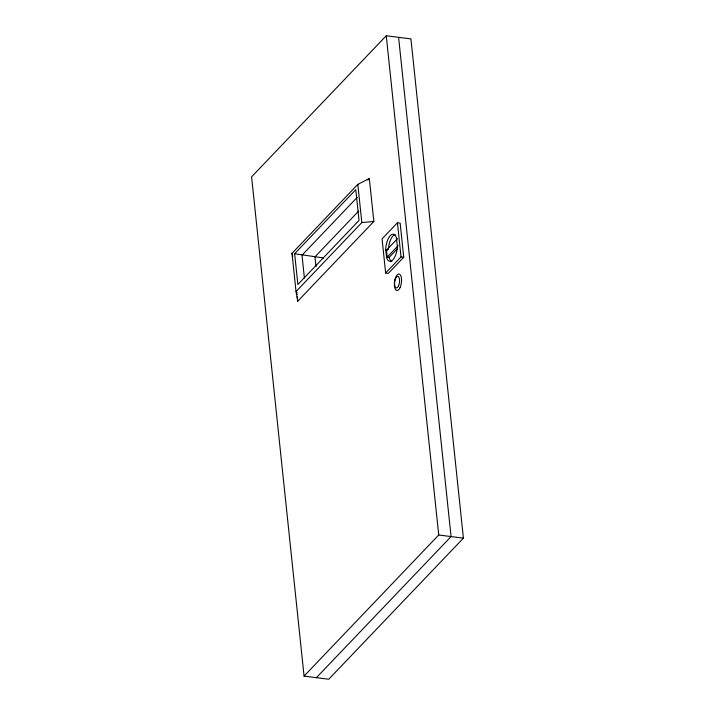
<?xml version="1.0" encoding="UTF-8"?>
<svg xmlns="http://www.w3.org/2000/svg" width="715" height="715" viewBox="0 0 715 715"><rect width="100%" height="100%" fill="white"/><g stroke="black" fill="none" stroke-linecap="round" stroke-linejoin="round"><path stroke-width="1.07" d="M385.689 250.107L385.698 249.07A13.683 5.711 -82.7 0 1 390.122 235.771A13.683 5.711 -82.7 0 1 396.307 237.282L397.406 246.469A13.683 5.711 -82.7 0 1 392.982 259.777A13.683 5.711 -82.7 0 1 386.788 258.258L385.707 250.089L387.494 250.339M386.252 35.75L251.6 176.855L304.072 676.095L328.748 679.25L463.4 538.145L410.928 38.905L386.252 35.75L438.724 534.99L304.072 676.095M292.006 253.342L357.813 184.381L369.333 178.5L373.847 221.453L297.744 301.203L296.028 291.55L292.006 253.342L292.739 256.283M294.634 253.727L355.784 189.645L359.019 220.426L297.869 284.499L294.634 253.727L323.573 257.972M367.796 180.109L369.333 178.5M357.321 197.251L302.007 255.219L304.393 277.992M358.733 210.988L314.94 256.873L315.967 266.632M296.028 291.55L361.835 222.588L373.847 221.453M397.442 222.767L382.069 238.873L385.653 273.005L388.361 273.353L403.734 257.248L400.15 223.116L397.442 222.767L401.026 256.899L385.653 273.005M386.431 257.025L389.139 257.373L397.191 248.936M316.405 677.677L451.067 536.572L398.595 37.323M396.682 238.578L397.433 238.676L386.457 250.179L387.19 257.123L398.166 245.611L397.415 245.522M401.026 256.899L403.734 257.248M438.724 534.99L463.4 538.145M389.139 257.373L389.496 258.607A13.683 5.711 -82.7 0 0 391.9 261.529M357.813 184.381L361.835 222.588M296.823 292.39L297.056 294.589M297.279 296.796L297.744 301.203M388.406 249.419A13.683 5.711 -82.7 0 1 395.136 234.583M400.069 287.636A8.348 3.477 -82.7 0 0 399.471 274.104A8.348 3.477 -82.7 0 0 394.376 285.008A8.348 3.477 -82.7 0 0 400.069 287.636M398.541 285.92A5.863 2.44 -82.7 0 0 398.121 276.41A5.863 2.44 -82.7 0 0 394.546 284.07A5.863 2.44 -82.7 0 0 398.541 285.92"/></g></svg>
